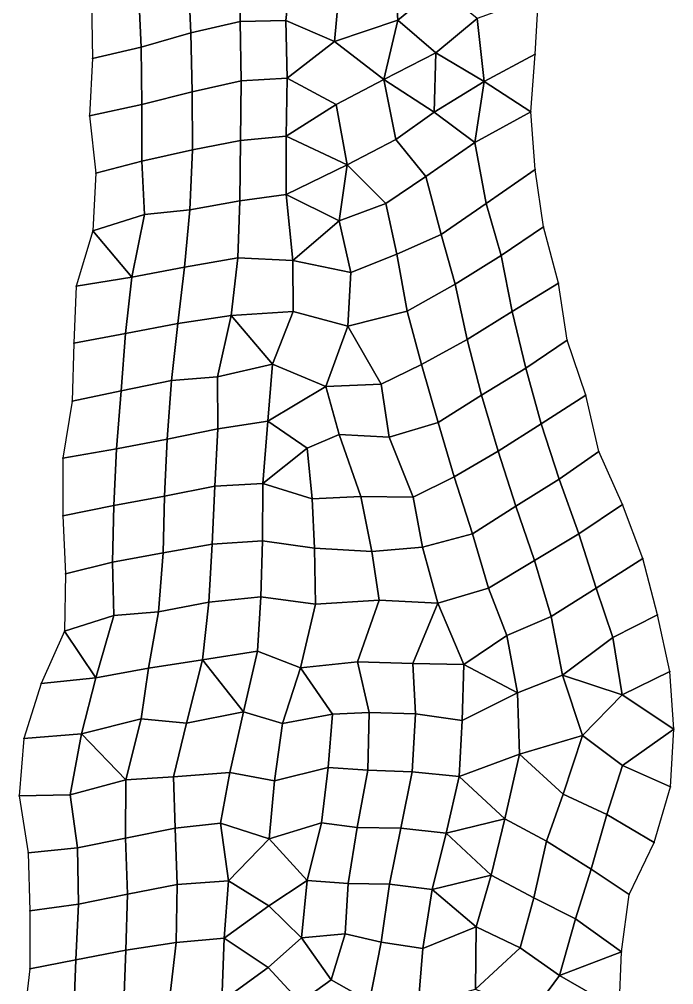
# Model space of a CAD drawing. Extents: x 727294 to 731543, y 8575035 to 8579824.
# Drawn here: x 731261.4 to 731487.4, y 8576063.1 to 8576396.3 of the extents above; entities that cross this region are included whole.
import ezdxf

# ---------------------------------------------------------------- set-up
doc = ezdxf.new("R2010")
doc.units = 0
for name, color, linetype in [('MESH_BOUND', 25, 'CONTINUOUS'), ('MESH_ELEMS', 250, 'CONTINUOUS'), ('MESH_NODES', 18, 'CONTINUOUS')]:
    doc.layers.add(name, color=color, linetype=linetype)

msp = doc.modelspace()

# ---------------------------------------------------------------- linework, layer by layer
at = {"layer": 'MESH_BOUND', "color": 25}
for points in [[(731286.28, 8576402.68, 38.17), (731286.7, 8576382.7, 38.17)], [(731439.54, 8576384.26, 38.17), (731440.65, 8576404.23, 38.17)], [(731286.7, 8576382.7, 38.17), (731285.64, 8576362.96, 38.17)], [(731438.06, 8576364.32, 38.17), (731439.54, 8576384.26, 38.17)], [(731285.64, 8576362.96, 38.17), (731287.8, 8576343.15, 38.17)], [(731439.52, 8576344.37, 38.17), (731438.06, 8576364.32, 38.17)], [(731287.8, 8576343.15, 38.17), (731286.83, 8576323.23, 38.17)], [(731442.46, 8576324.59, 38.17), (731439.52, 8576344.37, 38.17)], [(731286.83, 8576323.23, 38.17), (731281.09, 8576304.16, 38.17)], [(731447.57, 8576305.25, 38.17), (731442.46, 8576324.59, 38.17)], [(731281.09, 8576304.16, 38.17), (731280.21, 8576284.46, 38.17)], [(731450.54, 8576285.48, 38.17), (731447.57, 8576305.25, 38.17)], [(731280.21, 8576284.46, 38.17), (731279.62, 8576264.49, 38.17)], [(731457.06, 8576266.58, 38.17), (731450.54, 8576285.48, 38.17)], [(731461.54, 8576247.1, 38.17), (731457.06, 8576266.58, 38.17)], [(731279.62, 8576264.49, 38.17), (731276.4, 8576244.85, 38.17)], [(731469.64, 8576228.81, 38.17), (731461.54, 8576247.1, 38.17)], [(731276.4, 8576244.85, 38.17), (731276.4, 8576224.85, 38.17)], [(731476.77, 8576210.13, 38.17), (731469.64, 8576228.81, 38.17)], [(731276.4, 8576224.85, 38.17), (731277.31, 8576204.92, 38.17)], [(731481.73, 8576190.75, 38.17), (731476.77, 8576210.13, 38.17)], [(731277.31, 8576204.92, 38.17), (731276.95, 8576185.11, 38.17)], [(731486, 8576171.22, 38.17), (731481.73, 8576190.75, 38.17)], [(731276.95, 8576185.11, 38.17), (731269, 8576167.06, 38.17)], [(731487.37, 8576151.28, 38.17), (731486, 8576171.22, 38.17)], [(731269, 8576167.06, 38.17), (731262.95, 8576148.04, 38.17)], [(731486.26, 8576131.34, 38.17), (731487.37, 8576151.28, 38.17)], [(731262.95, 8576148.04, 38.17), (731261.4, 8576128.27, 38.17)], [(731480.64, 8576112.17, 38.17), (731486.26, 8576131.34, 38.17)], [(731261.4, 8576128.27, 38.17), (731264.5, 8576108.56, 38.17)], [(731472.05, 8576094.2, 38.17), (731480.64, 8576112.17, 38.17)], [(731264.5, 8576108.56, 38.17), (731265, 8576088.61, 38.17)], [(731469.3, 8576074.39, 38.17), (731472.05, 8576094.2, 38.17)], [(731265, 8576088.61, 38.17), (731265, 8576068.61, 38.17)], [(731468.5, 8576054.44, 38.17), (731469.3, 8576074.39, 38.17)], [(731265, 8576068.61, 38.17), (731262.73, 8576048.83, 38.17)]]:
    msp.add_polyline3d(points, dxfattribs=at)
at = {"layer": 'MESH_ELEMS', "color": 179}
for points in [[(731337.62, 8576395.46, 35.46), (731337.42, 8576415.9, 35.36), (731319.68, 8576411.64, 35.71), (731320.64, 8576391.63, 35.87)], [(731337.62, 8576395.46, 35.46), (731353.43, 8576395.84, 35.44), (731355.35, 8576414, 35.26), (731337.42, 8576415.9, 35.36)], [(731392.13, 8576395.97, 38.17), (731390.62, 8576417.76, 38.17), (731372.04, 8576408.65, 35.28), (731370.27, 8576388.63, 35.41)], [(731406.2, 8576407.5, 38.17), (731390.62, 8576417.76, 38.17), (731392.13, 8576395.97, 38.17), (731406.2, 8576407.5, 38.17)], [(731353.43, 8576395.84, 35.44), (731370.27, 8576388.63, 35.41), (731372.04, 8576408.65, 35.28), (731355.35, 8576414, 35.26)], [(731320.64, 8576391.63, 35.87), (731319.68, 8576411.64, 35.71), (731302.57, 8576406.7, 38.14), (731303.5, 8576386.64, 38.13)], [(731303.5, 8576386.64, 38.13), (731302.57, 8576406.7, 38.14), (731286.28, 8576402.68, 38.17), (731286.7, 8576382.7, 38.17)], [(731406.2, 8576407.5, 38.17), (731392.13, 8576395.97, 38.17), (731405.19, 8576384.69, 38.17), (731419.56, 8576396.53, 38.17)], [(731439.54, 8576384.26, 38.17), (731440.65, 8576404.23, 38.17), (731419.56, 8576396.53, 38.17), (731421.96, 8576374.8, 38.17)], [(731392.13, 8576395.97, 38.17), (731370.27, 8576388.63, 35.41), (731387.33, 8576375.51, 38.17), (731392.13, 8576395.97, 38.17)], [(731387.33, 8576375.51, 38.17), (731405.19, 8576384.69, 38.17), (731392.13, 8576395.97, 38.17), (731387.33, 8576375.51, 38.17)], [(731419.56, 8576396.53, 38.17), (731405.19, 8576384.69, 38.17), (731421.96, 8576374.8, 38.17), (731419.56, 8576396.53, 38.17)], [(731338.05, 8576375.01, 35.55), (731337.62, 8576395.46, 35.46), (731320.64, 8576391.63, 35.87), (731321.09, 8576371.28, 35.68)], [(731353.43, 8576395.84, 35.44), (731337.62, 8576395.46, 35.46), (731338.05, 8576375.01, 35.55), (731353.86, 8576375.9, 35.49)], [(731353.86, 8576375.9, 35.49), (731370.27, 8576388.63, 35.41), (731353.43, 8576395.84, 35.44), (731353.86, 8576375.9, 35.49)], [(731321.09, 8576371.28, 35.68), (731320.64, 8576391.63, 35.87), (731303.5, 8576386.64, 38.13), (731303.72, 8576366.86, 38.17)], [(731303.72, 8576366.86, 38.17), (731303.5, 8576386.64, 38.13), (731286.7, 8576382.7, 38.17), (731285.64, 8576362.96, 38.17)], [(731370.27, 8576388.63, 35.41), (731353.86, 8576375.9, 35.49), (731370.77, 8576366.83, 35.44), (731387.33, 8576375.51, 38.17)], [(731387.33, 8576375.51, 38.17), (731404.67, 8576364.18, 38.17), (731405.19, 8576384.69, 38.17), (731387.33, 8576375.51, 38.17)], [(731405.19, 8576384.69, 38.17), (731404.67, 8576364.18, 38.17), (731421.96, 8576374.8, 38.17), (731405.19, 8576384.69, 38.17)], [(731421.96, 8576374.8, 38.17), (731438.06, 8576364.32, 38.17), (731439.54, 8576384.26, 38.17), (731421.96, 8576374.8, 38.17)], [(731353.54, 8576355.94, 35.54), (731353.86, 8576375.9, 35.49), (731338.05, 8576375.01, 35.55), (731337.73, 8576354.38, 35.57)], [(731353.54, 8576355.94, 35.54), (731370.77, 8576366.83, 35.44), (731353.86, 8576375.9, 35.49), (731353.54, 8576355.94, 35.54)], [(731337.73, 8576354.38, 35.57), (731338.05, 8576375.01, 35.55), (731321.09, 8576371.28, 35.68), (731321.18, 8576351.19, 38.17)], [(731391.39, 8576354.77, 38.17), (731387.33, 8576375.51, 38.17), (731370.77, 8576366.83, 35.44), (731374.57, 8576346.03, 38.17)], [(731391.39, 8576354.77, 38.17), (731404.67, 8576364.18, 38.17), (731387.33, 8576375.51, 38.17), (731391.39, 8576354.77, 38.17)], [(731421.96, 8576374.8, 38.17), (731404.67, 8576364.18, 38.17), (731418.65, 8576353.79, 38.17), (731421.96, 8576374.8, 38.17)], [(731418.65, 8576353.79, 38.17), (731438.06, 8576364.32, 38.17), (731421.96, 8576374.8, 38.17), (731418.65, 8576353.79, 38.17)], [(731321.18, 8576351.19, 38.17), (731321.09, 8576371.28, 35.68), (731303.72, 8576366.86, 38.17), (731303.75, 8576347.35, 38.17)], [(731303.75, 8576347.35, 38.17), (731303.72, 8576366.86, 38.17), (731285.64, 8576362.96, 38.17), (731287.8, 8576343.15, 38.17)], [(731353.54, 8576355.94, 35.54), (731374.57, 8576346.03, 38.17), (731370.77, 8576366.83, 35.44), (731353.54, 8576355.94, 35.54)], [(731401.74, 8576341.96, 38.17), (731418.65, 8576353.79, 38.17), (731404.67, 8576364.18, 38.17), (731391.39, 8576354.77, 38.17)], [(731439.52, 8576344.37, 38.17), (731438.06, 8576364.32, 38.17), (731418.65, 8576353.79, 38.17), (731422.64, 8576332.7, 38.17)], [(731337.73, 8576354.38, 35.57), (731337.52, 8576333.62, 38.16), (731353.55, 8576335.85, 35.51), (731353.54, 8576355.94, 35.54)], [(731353.54, 8576355.94, 35.54), (731353.55, 8576335.85, 35.51), (731374.57, 8576346.03, 38.17), (731353.54, 8576355.94, 35.54)], [(731337.52, 8576333.62, 38.16), (731337.73, 8576354.38, 35.57), (731321.18, 8576351.19, 38.17), (731320.33, 8576330.5, 38.17)], [(731391.39, 8576354.77, 38.17), (731374.57, 8576346.03, 38.17), (731387.98, 8576332.63, 38.17), (731401.74, 8576341.96, 38.17)], [(731422.64, 8576332.7, 38.17), (731418.65, 8576353.79, 38.17), (731401.74, 8576341.96, 38.17), (731407.07, 8576322, 38.17)], [(731320.33, 8576330.5, 38.17), (731321.18, 8576351.19, 38.17), (731303.75, 8576347.35, 38.17), (731304.65, 8576328.91, 38.17)], [(731304.65, 8576328.91, 38.17), (731303.75, 8576347.35, 38.17), (731287.8, 8576343.15, 38.17), (731286.83, 8576323.23, 38.17)], [(731371.88, 8576326.73, 38.17), (731374.57, 8576346.03, 38.17), (731353.55, 8576335.85, 35.51), (731371.88, 8576326.73, 38.17)], [(731371.88, 8576326.73, 38.17), (731387.98, 8576332.63, 38.17), (731374.57, 8576346.03, 38.17), (731371.88, 8576326.73, 38.17)], [(731442.46, 8576324.59, 38.17), (731439.52, 8576344.37, 38.17), (731422.64, 8576332.7, 38.17), (731427.76, 8576314.72, 38.17)], [(731407.07, 8576322, 38.17), (731401.74, 8576341.96, 38.17), (731387.98, 8576332.63, 38.17), (731391.82, 8576315.23, 38.17)], [(731336.87, 8576313.94, 38.17), (731337.52, 8576333.62, 38.16), (731320.33, 8576330.5, 38.17), (731318.39, 8576310.73, 38.17)], [(731355.82, 8576313.01, 38.17), (731353.55, 8576335.85, 35.51), (731337.52, 8576333.62, 38.16), (731336.87, 8576313.94, 38.17)], [(731353.55, 8576335.85, 35.51), (731355.82, 8576313.01, 38.17), (731371.88, 8576326.73, 38.17), (731353.55, 8576335.85, 35.51)], [(731391.82, 8576315.23, 38.17), (731387.98, 8576332.63, 38.17), (731371.88, 8576326.73, 38.17), (731375.91, 8576308.86, 38.17)], [(731427.76, 8576314.72, 38.17), (731422.64, 8576332.7, 38.17), (731407.07, 8576322, 38.17), (731411.87, 8576304.83, 38.17)], [(731318.39, 8576310.73, 38.17), (731320.33, 8576330.5, 38.17), (731304.65, 8576328.91, 38.17), (731300.27, 8576307.29, 38.17)], [(731286.83, 8576323.23, 38.17), (731300.27, 8576307.29, 38.17), (731304.65, 8576328.91, 38.17), (731286.83, 8576323.23, 38.17)], [(731371.88, 8576326.73, 38.17), (731355.82, 8576313.01, 38.17), (731375.91, 8576308.86, 38.17), (731371.88, 8576326.73, 38.17)], [(731281.09, 8576304.16, 38.17), (731300.27, 8576307.29, 38.17), (731286.83, 8576323.23, 38.17), (731281.09, 8576304.16, 38.17)], [(731447.57, 8576305.25, 38.17), (731442.46, 8576324.59, 38.17), (731427.76, 8576314.72, 38.17), (731431.62, 8576295.37, 38.17)], [(731411.87, 8576304.83, 38.17), (731407.07, 8576322, 38.17), (731391.82, 8576315.23, 38.17), (731395.33, 8576295.5, 38.17)], [(731334.59, 8576294.03, 38.17), (731336.87, 8576313.94, 38.17), (731318.39, 8576310.73, 38.17), (731316.13, 8576291.33, 38.17)], [(731336.87, 8576313.94, 38.17), (731334.59, 8576294.03, 38.17), (731355.94, 8576295.37, 38.17), (731355.82, 8576313.01, 38.17)], [(731355.94, 8576295.37, 38.17), (731374.89, 8576290.41, 38.17), (731375.91, 8576308.86, 38.17), (731355.82, 8576313.01, 38.17)], [(731375.91, 8576308.86, 38.17), (731374.89, 8576290.41, 38.17), (731395.33, 8576295.5, 38.17), (731391.82, 8576315.23, 38.17)], [(731411.87, 8576304.83, 38.17), (731416.09, 8576285.77, 38.17), (731431.62, 8576295.37, 38.17), (731427.76, 8576314.72, 38.17)], [(731300.27, 8576307.29, 38.17), (731298.07, 8576287.87, 38.17), (731316.13, 8576291.33, 38.17), (731318.39, 8576310.73, 38.17)], [(731298.07, 8576287.87, 38.17), (731300.27, 8576307.29, 38.17), (731281.09, 8576304.16, 38.17), (731280.21, 8576284.46, 38.17)], [(731395.33, 8576295.5, 38.17), (731400.28, 8576277.17, 38.17), (731416.09, 8576285.77, 38.17), (731411.87, 8576304.83, 38.17)], [(731450.54, 8576285.48, 38.17), (731447.57, 8576305.25, 38.17), (731431.62, 8576295.37, 38.17), (731436.27, 8576275.84, 38.17)], [(731329.85, 8576272.92, 38.17), (731334.59, 8576294.03, 38.17), (731316.13, 8576291.33, 38.17), (731313.92, 8576271.56, 38.17)], [(731329.85, 8576272.92, 38.17), (731348.87, 8576277.27, 38.17), (731334.59, 8576294.03, 38.17), (731329.85, 8576272.92, 38.17)], [(731355.94, 8576295.37, 38.17), (731334.59, 8576294.03, 38.17), (731348.87, 8576277.27, 38.17), (731355.94, 8576295.37, 38.17)], [(731367.27, 8576269.48, 38.17), (731374.89, 8576290.41, 38.17), (731355.94, 8576295.37, 38.17), (731348.87, 8576277.27, 38.17)], [(731374.89, 8576290.41, 38.17), (731386.32, 8576270.35, 38.17), (731400.28, 8576277.17, 38.17), (731395.33, 8576295.5, 38.17)], [(731416.09, 8576285.77, 38.17), (731421.05, 8576266.54, 38.17), (731436.27, 8576275.84, 38.17), (731431.62, 8576295.37, 38.17)], [(731313.92, 8576271.56, 38.17), (731316.13, 8576291.33, 38.17), (731298.07, 8576287.87, 38.17), (731296.54, 8576268.02, 38.17)], [(731374.89, 8576290.41, 38.17), (731367.27, 8576269.48, 38.17), (731386.32, 8576270.35, 38.17), (731374.89, 8576290.41, 38.17)], [(731296.54, 8576268.02, 38.17), (731298.07, 8576287.87, 38.17), (731280.21, 8576284.46, 38.17), (731279.62, 8576264.49, 38.17)], [(731421.05, 8576266.54, 38.17), (731416.09, 8576285.77, 38.17), (731400.28, 8576277.17, 38.17), (731405.99, 8576257.12, 38.17)], [(731457.06, 8576266.58, 38.17), (731450.54, 8576285.48, 38.17), (731436.27, 8576275.84, 38.17), (731441.62, 8576256.7, 38.17)], [(731347.25, 8576257.62, 38.17), (731348.87, 8576277.27, 38.17), (731329.85, 8576272.92, 38.17), (731329.99, 8576254.87, 38.17)], [(731347.25, 8576257.62, 38.17), (731367.27, 8576269.48, 38.17), (731348.87, 8576277.27, 38.17), (731347.25, 8576257.62, 38.17)], [(731405.99, 8576257.12, 38.17), (731400.28, 8576277.17, 38.17), (731386.32, 8576270.35, 38.17), (731389.07, 8576252.02, 38.17)], [(731329.99, 8576254.87, 38.17), (731329.85, 8576272.92, 38.17), (731313.92, 8576271.56, 38.17), (731312.43, 8576251.36, 38.17)], [(731441.62, 8576256.7, 38.17), (731436.27, 8576275.84, 38.17), (731421.05, 8576266.54, 38.17), (731426.72, 8576247.17, 38.17)], [(731312.43, 8576251.36, 38.17), (731313.92, 8576271.56, 38.17), (731296.54, 8576268.02, 38.17), (731294.91, 8576248.05, 38.17)], [(731367.27, 8576269.48, 38.17), (731347.25, 8576257.62, 38.17), (731360.82, 8576248.21, 38.17), (731371.8, 8576253, 38.17)], [(731371.8, 8576253, 38.17), (731389.07, 8576252.02, 38.17), (731386.32, 8576270.35, 38.17), (731367.27, 8576269.48, 38.17)], [(731294.91, 8576248.05, 38.17), (731296.54, 8576268.02, 38.17), (731279.62, 8576264.49, 38.17), (731276.4, 8576244.85, 38.17)], [(731426.72, 8576247.17, 38.17), (731421.05, 8576266.54, 38.17), (731405.99, 8576257.12, 38.17), (731411.6, 8576238.32, 38.17)], [(731461.54, 8576247.1, 38.17), (731457.06, 8576266.58, 38.17), (731441.62, 8576256.7, 38.17), (731447.78, 8576237.52, 38.17)], [(731345.54, 8576236.02, 38.17), (731347.25, 8576257.62, 38.17), (731329.99, 8576254.87, 38.17), (731328.91, 8576235.17, 38.17)], [(731360.82, 8576248.21, 38.17), (731347.25, 8576257.62, 38.17), (731345.54, 8576236.02, 38.17), (731360.82, 8576248.21, 38.17)], [(731411.6, 8576238.32, 38.17), (731405.99, 8576257.12, 38.17), (731389.07, 8576252.02, 38.17), (731397.36, 8576231.31, 38.17)], [(731447.78, 8576237.52, 38.17), (731441.62, 8576256.7, 38.17), (731426.72, 8576247.17, 38.17), (731432.88, 8576228.18, 38.17)], [(731328.91, 8576235.17, 38.17), (731329.99, 8576254.87, 38.17), (731312.43, 8576251.36, 38.17), (731311.59, 8576231.69, 38.17)], [(731362.57, 8576230.79, 38.17), (731379.29, 8576231.55, 38.17), (731371.8, 8576253, 38.17), (731360.82, 8576248.21, 38.17)], [(731379.29, 8576231.55, 38.17), (731397.36, 8576231.31, 38.17), (731389.07, 8576252.02, 38.17), (731371.8, 8576253, 38.17)], [(731311.59, 8576231.69, 38.17), (731312.43, 8576251.36, 38.17), (731294.91, 8576248.05, 38.17), (731294.02, 8576228.45, 38.17)], [(731294.02, 8576228.45, 38.17), (731294.91, 8576248.05, 38.17), (731276.4, 8576244.85, 38.17), (731276.4, 8576224.85, 38.17)], [(731360.82, 8576248.21, 38.17), (731345.54, 8576236.02, 38.17), (731362.57, 8576230.79, 38.17), (731360.82, 8576248.21, 38.17)], [(731432.88, 8576228.18, 38.17), (731426.72, 8576247.17, 38.17), (731411.6, 8576238.32, 38.17), (731417.88, 8576218.7, 38.17)], [(731447.78, 8576237.52, 38.17), (731454.56, 8576218.67, 38.17), (731469.64, 8576228.81, 38.17), (731461.54, 8576247.1, 38.17)], [(731345.43, 8576216.24, 38.17), (731345.54, 8576236.02, 38.17), (731328.91, 8576235.17, 38.17), (731328.02, 8576215.13, 38.17)], [(731345.43, 8576216.24, 38.17), (731363.35, 8576213.72, 38.17), (731362.57, 8576230.79, 38.17), (731345.54, 8576236.02, 38.17)], [(731417.88, 8576218.7, 38.17), (731411.6, 8576238.32, 38.17), (731397.36, 8576231.31, 38.17), (731400.58, 8576214.08, 38.17)], [(731432.88, 8576228.18, 38.17), (731439.31, 8576209.43, 38.17), (731454.56, 8576218.67, 38.17), (731447.78, 8576237.52, 38.17)], [(731328.02, 8576215.13, 38.17), (731328.91, 8576235.17, 38.17), (731311.59, 8576231.69, 38.17), (731311.04, 8576212.13, 38.17)], [(731311.04, 8576212.13, 38.17), (731311.59, 8576231.69, 38.17), (731294.02, 8576228.45, 38.17), (731293.63, 8576208.88, 38.17)], [(731363.35, 8576213.72, 38.17), (731383.19, 8576212.63, 38.17), (731379.29, 8576231.55, 38.17), (731362.57, 8576230.79, 38.17)], [(731397.36, 8576231.31, 38.17), (731379.29, 8576231.55, 38.17), (731383.19, 8576212.63, 38.17), (731400.58, 8576214.08, 38.17)], [(731293.63, 8576208.88, 38.17), (731294.02, 8576228.45, 38.17), (731276.4, 8576224.85, 38.17), (731277.31, 8576204.92, 38.17)], [(731417.88, 8576218.7, 38.17), (731423.42, 8576199.98, 38.17), (731439.31, 8576209.43, 38.17), (731432.88, 8576228.18, 38.17)], [(731476.77, 8576210.13, 38.17), (731469.64, 8576228.81, 38.17), (731454.56, 8576218.67, 38.17), (731460.55, 8576199.88, 38.17)], [(731344.75, 8576196.9, 38.17), (731345.43, 8576216.24, 38.17), (731328.02, 8576215.13, 38.17), (731326.81, 8576195.15, 38.17)], [(731344.75, 8576196.9, 38.17), (731363.7, 8576194.43, 38.17), (731363.35, 8576213.72, 38.17), (731345.43, 8576216.24, 38.17)], [(731423.42, 8576199.98, 38.17), (731417.88, 8576218.7, 38.17), (731400.58, 8576214.08, 38.17), (731405.96, 8576194.77, 38.17)], [(731439.31, 8576209.43, 38.17), (731445.07, 8576190.15, 38.17), (731460.55, 8576199.88, 38.17), (731454.56, 8576218.67, 38.17)], [(731326.81, 8576195.15, 38.17), (731328.02, 8576215.13, 38.17), (731311.04, 8576212.13, 38.17), (731309.46, 8576191.73, 38.17)], [(731363.7, 8576194.43, 38.17), (731385.69, 8576195.77, 38.17), (731383.19, 8576212.63, 38.17), (731363.35, 8576213.72, 38.17)], [(731385.69, 8576195.77, 38.17), (731405.96, 8576194.77, 38.17), (731400.58, 8576214.08, 38.17), (731383.19, 8576212.63, 38.17)], [(731309.46, 8576191.73, 38.17), (731311.04, 8576212.13, 38.17), (731293.63, 8576208.88, 38.17), (731293.99, 8576190.53, 38.17)], [(731445.07, 8576190.15, 38.17), (731439.31, 8576209.43, 38.17), (731423.42, 8576199.98, 38.17), (731429.71, 8576183.62, 38.17)], [(731481.73, 8576190.75, 38.17), (731476.77, 8576210.13, 38.17), (731460.55, 8576199.88, 38.17), (731466.35, 8576182.96, 38.17)], [(731293.99, 8576190.53, 38.17), (731293.63, 8576208.88, 38.17), (731277.31, 8576204.92, 38.17), (731276.95, 8576185.11, 38.17)], [(731429.71, 8576183.62, 38.17), (731423.42, 8576199.98, 38.17), (731405.96, 8576194.77, 38.17), (731414.92, 8576173.62, 38.17)], [(731466.35, 8576182.96, 38.17), (731460.55, 8576199.88, 38.17), (731445.07, 8576190.15, 38.17), (731449.02, 8576169.94, 38.17)], [(731343.69, 8576178.24, 38.17), (731344.75, 8576196.9, 38.17), (731326.81, 8576195.15, 38.17), (731324.63, 8576175.15, 38.17)], [(731343.69, 8576178.24, 38.17), (731358.45, 8576172.47, 38.17), (731363.7, 8576194.43, 38.17), (731344.75, 8576196.9, 38.17)], [(731324.63, 8576175.15, 38.17), (731326.81, 8576195.15, 38.17), (731309.46, 8576191.73, 38.17), (731305.96, 8576172.38, 38.17)], [(731378.19, 8576174.49, 38.17), (731385.69, 8576195.77, 38.17), (731363.7, 8576194.43, 38.17), (731358.45, 8576172.47, 38.17)], [(731397.33, 8576173.95, 38.17), (731405.96, 8576194.77, 38.17), (731385.69, 8576195.77, 38.17), (731378.19, 8576174.49, 38.17)], [(731397.33, 8576173.95, 38.17), (731414.92, 8576173.62, 38.17), (731405.96, 8576194.77, 38.17), (731397.33, 8576173.95, 38.17)], [(731287.78, 8576168.95, 38.17), (731293.99, 8576190.53, 38.17), (731276.95, 8576185.11, 38.17), (731287.78, 8576168.95, 38.17)], [(731305.96, 8576172.38, 38.17), (731309.46, 8576191.73, 38.17), (731293.99, 8576190.53, 38.17), (731287.78, 8576168.95, 38.17)], [(731429.71, 8576183.62, 38.17), (731433.46, 8576163.77, 38.17), (731449.02, 8576169.94, 38.17), (731445.07, 8576190.15, 38.17)], [(731486, 8576171.22, 38.17), (731481.73, 8576190.75, 38.17), (731466.35, 8576182.96, 38.17), (731469.63, 8576163.18, 38.17)], [(731276.95, 8576185.11, 38.17), (731269, 8576167.06, 38.17), (731287.78, 8576168.95, 38.17), (731276.95, 8576185.11, 38.17)], [(731429.71, 8576183.62, 38.17), (731414.92, 8576173.62, 38.17), (731433.46, 8576163.77, 38.17), (731429.71, 8576183.62, 38.17)], [(731466.35, 8576182.96, 38.17), (731449.02, 8576169.94, 38.17), (731469.63, 8576163.18, 38.17), (731466.35, 8576182.96, 38.17)], [(731324.63, 8576175.15, 38.17), (731338.86, 8576157.25, 38.17), (731343.69, 8576178.24, 38.17), (731324.63, 8576175.15, 38.17)], [(731358.45, 8576172.47, 38.17), (731343.69, 8576178.24, 38.17), (731338.86, 8576157.25, 38.17), (731352.26, 8576153.21, 38.17)], [(731319.09, 8576153.31, 38.17), (731324.63, 8576175.15, 38.17), (731305.96, 8576172.38, 38.17), (731303.48, 8576154.83, 38.17)], [(731324.63, 8576175.15, 38.17), (731319.09, 8576153.31, 38.17), (731338.86, 8576157.25, 38.17), (731324.63, 8576175.15, 38.17)], [(731369.56, 8576156.48, 38.17), (731382.19, 8576157.02, 38.17), (731378.19, 8576174.49, 38.17), (731358.45, 8576172.47, 38.17)], [(731382.19, 8576157.02, 38.17), (731398.24, 8576156.54, 38.17), (731397.33, 8576173.95, 38.17), (731378.19, 8576174.49, 38.17)], [(731414.92, 8576173.62, 38.17), (731397.33, 8576173.95, 38.17), (731398.24, 8576156.54, 38.17), (731414.38, 8576154.26, 38.17)], [(731433.46, 8576163.77, 38.17), (731414.92, 8576173.62, 38.17), (731414.38, 8576154.26, 38.17), (731433.46, 8576163.77, 38.17)], [(731303.48, 8576154.83, 38.17), (731305.96, 8576172.38, 38.17), (731287.78, 8576168.95, 38.17), (731282.84, 8576149.64, 38.17)], [(731358.45, 8576172.47, 38.17), (731352.26, 8576153.21, 38.17), (731369.56, 8576156.48, 38.17), (731358.45, 8576172.47, 38.17)], [(731455.88, 8576149.1, 38.17), (731449.02, 8576169.94, 38.17), (731433.46, 8576163.77, 38.17), (731434.12, 8576142.59, 38.17)], [(731449.02, 8576169.94, 38.17), (731455.88, 8576149.1, 38.17), (731469.63, 8576163.18, 38.17), (731449.02, 8576169.94, 38.17)], [(731469.63, 8576163.18, 38.17), (731487.37, 8576151.28, 38.17), (731486, 8576171.22, 38.17), (731469.63, 8576163.18, 38.17)], [(731282.84, 8576149.64, 38.17), (731287.78, 8576168.95, 38.17), (731269, 8576167.06, 38.17), (731262.95, 8576148.04, 38.17)], [(731434.12, 8576142.59, 38.17), (731433.46, 8576163.77, 38.17), (731414.38, 8576154.26, 38.17), (731413.27, 8576134.91, 38.17)], [(731469.63, 8576163.18, 38.17), (731455.88, 8576149.1, 38.17), (731469.71, 8576138.79, 38.17), (731487.37, 8576151.28, 38.17)], [(731334.05, 8576136.3, 38.17), (731338.86, 8576157.25, 38.17), (731319.09, 8576153.31, 38.17), (731314.7, 8576134.81, 38.17)], [(731334.05, 8576136.3, 38.17), (731349.54, 8576133.43, 38.17), (731352.26, 8576153.21, 38.17), (731338.86, 8576157.25, 38.17)], [(731368.03, 8576138.04, 38.17), (731369.56, 8576156.48, 38.17), (731352.26, 8576153.21, 38.17), (731349.54, 8576133.43, 38.17)], [(731381.77, 8576137.09, 38.17), (731382.19, 8576157.02, 38.17), (731369.56, 8576156.48, 38.17), (731368.03, 8576138.04, 38.17)], [(731397.11, 8576136.6, 38.17), (731398.24, 8576156.54, 38.17), (731382.19, 8576157.02, 38.17), (731381.77, 8576137.09, 38.17)], [(731414.38, 8576154.26, 38.17), (731398.24, 8576156.54, 38.17), (731397.11, 8576136.6, 38.17), (731413.27, 8576134.91, 38.17)], [(731303.48, 8576154.83, 38.17), (731282.84, 8576149.64, 38.17), (731298.13, 8576133.84, 38.17), (731303.48, 8576154.83, 38.17)], [(731314.7, 8576134.81, 38.17), (731319.09, 8576153.31, 38.17), (731303.48, 8576154.83, 38.17), (731298.13, 8576133.84, 38.17)], [(731278.98, 8576128.66, 38.17), (731282.84, 8576149.64, 38.17), (731262.95, 8576148.04, 38.17), (731261.4, 8576128.27, 38.17)], [(731282.84, 8576149.64, 38.17), (731278.98, 8576128.66, 38.17), (731298.13, 8576133.84, 38.17), (731282.84, 8576149.64, 38.17)], [(731469.71, 8576138.79, 38.17), (731486.26, 8576131.34, 38.17), (731487.37, 8576151.28, 38.17), (731469.71, 8576138.79, 38.17)], [(731455.88, 8576149.1, 38.17), (731434.12, 8576142.59, 38.17), (731449.2, 8576128.85, 38.17), (731455.88, 8576149.1, 38.17)], [(731449.2, 8576128.85, 38.17), (731464.24, 8576121.79, 38.17), (731469.71, 8576138.79, 38.17), (731455.88, 8576149.1, 38.17)], [(731434.12, 8576142.59, 38.17), (731413.27, 8576134.91, 38.17), (731429.09, 8576120.35, 38.17), (731434.12, 8576142.59, 38.17)], [(731429.09, 8576120.35, 38.17), (731443.47, 8576112.67, 38.17), (731449.2, 8576128.85, 38.17), (731434.12, 8576142.59, 38.17)], [(731330.89, 8576118.82, 38.17), (731334.05, 8576136.3, 38.17), (731314.7, 8576134.81, 38.17), (731315.22, 8576117.07, 38.17)], [(731330.89, 8576118.82, 38.17), (731347.65, 8576113.43, 38.17), (731349.54, 8576133.43, 38.17), (731334.05, 8576136.3, 38.17)], [(731349.54, 8576133.43, 38.17), (731347.65, 8576113.43, 38.17), (731365.75, 8576118.94, 38.17), (731368.03, 8576138.04, 38.17)], [(731378.06, 8576117.38, 38.17), (731381.77, 8576137.09, 38.17), (731368.03, 8576138.04, 38.17), (731365.75, 8576118.94, 38.17)], [(731381.77, 8576137.09, 38.17), (731378.06, 8576117.38, 38.17), (731393.11, 8576117.09, 38.17), (731397.11, 8576136.6, 38.17)], [(731408.82, 8576115.39, 38.17), (731413.27, 8576134.91, 38.17), (731397.11, 8576136.6, 38.17), (731393.11, 8576117.09, 38.17)], [(731464.24, 8576121.79, 38.17), (731480.64, 8576112.17, 38.17), (731486.26, 8576131.34, 38.17), (731469.71, 8576138.79, 38.17)], [(731298.06, 8576113.66, 38.17), (731298.13, 8576133.84, 38.17), (731278.98, 8576128.66, 38.17), (731281.55, 8576110.28, 38.17)], [(731298.13, 8576133.84, 38.17), (731298.06, 8576113.66, 38.17), (731315.22, 8576117.07, 38.17), (731314.7, 8576134.81, 38.17)], [(731413.27, 8576134.91, 38.17), (731408.82, 8576115.39, 38.17), (731429.09, 8576120.35, 38.17), (731413.27, 8576134.91, 38.17)], [(731278.98, 8576128.66, 38.17), (731261.4, 8576128.27, 38.17), (731264.5, 8576108.56, 38.17), (731281.55, 8576110.28, 38.17)], [(731464.24, 8576121.79, 38.17), (731449.2, 8576128.85, 38.17), (731443.47, 8576112.67, 38.17), (731458.86, 8576102.94, 38.17)], [(731424.38, 8576100.89, 38.17), (731429.09, 8576120.35, 38.17), (731408.82, 8576115.39, 38.17), (731424.38, 8576100.89, 38.17)], [(731443.47, 8576112.67, 38.17), (731429.09, 8576120.35, 38.17), (731424.38, 8576100.89, 38.17), (731439.04, 8576093.04, 38.17)], [(731480.64, 8576112.17, 38.17), (731464.24, 8576121.79, 38.17), (731458.86, 8576102.94, 38.17), (731472.05, 8576094.2, 38.17)], [(731315.87, 8576097.67, 38.17), (731315.22, 8576117.07, 38.17), (731298.06, 8576113.66, 38.17), (731298.79, 8576094.35, 38.17)], [(731330.89, 8576118.82, 38.17), (731315.22, 8576117.07, 38.17), (731315.87, 8576097.67, 38.17), (731333.64, 8576098.94, 38.17)], [(731333.64, 8576098.94, 38.17), (731347.65, 8576113.43, 38.17), (731330.89, 8576118.82, 38.17), (731333.64, 8576098.94, 38.17)], [(731360.8, 8576099.1, 38.17), (731365.75, 8576118.94, 38.17), (731347.65, 8576113.43, 38.17), (731360.8, 8576099.1, 38.17)], [(731374.93, 8576098.03, 38.17), (731378.06, 8576117.38, 38.17), (731365.75, 8576118.94, 38.17), (731360.8, 8576099.1, 38.17)], [(731389.22, 8576097.81, 38.17), (731393.11, 8576117.09, 38.17), (731378.06, 8576117.38, 38.17), (731374.93, 8576098.03, 38.17)], [(731403.99, 8576095.96, 38.17), (731408.82, 8576115.39, 38.17), (731393.11, 8576117.09, 38.17), (731389.22, 8576097.81, 38.17)], [(731298.79, 8576094.35, 38.17), (731298.06, 8576113.66, 38.17), (731281.55, 8576110.28, 38.17), (731281.79, 8576090.93, 38.17)], [(731347.6, 8576090.25, 38.17), (731360.8, 8576099.1, 38.17), (731347.65, 8576113.43, 38.17), (731333.64, 8576098.94, 38.17)], [(731408.82, 8576115.39, 38.17), (731403.99, 8576095.96, 38.17), (731424.38, 8576100.89, 38.17), (731408.82, 8576115.39, 38.17)], [(731264.5, 8576108.56, 38.17), (731265, 8576088.61, 38.17), (731281.79, 8576090.93, 38.17), (731281.55, 8576110.28, 38.17)], [(731439.04, 8576093.04, 38.17), (731453.41, 8576085.77, 38.17), (731458.86, 8576102.94, 38.17), (731443.47, 8576112.67, 38.17)], [(731453.41, 8576085.77, 38.17), (731469.3, 8576074.39, 38.17), (731472.05, 8576094.2, 38.17), (731458.86, 8576102.94, 38.17)], [(731403.99, 8576095.96, 38.17), (731419.14, 8576083.07, 38.17), (731424.38, 8576100.89, 38.17), (731403.99, 8576095.96, 38.17)], [(731419.14, 8576083.07, 38.17), (731434.34, 8576075.83, 38.17), (731439.04, 8576093.04, 38.17), (731424.38, 8576100.89, 38.17)], [(731315.53, 8576077.66, 38.17), (731315.87, 8576097.67, 38.17), (731298.79, 8576094.35, 38.17), (731298.15, 8576074.98, 38.17)], [(731332.11, 8576079.14, 38.17), (731333.64, 8576098.94, 38.17), (731315.87, 8576097.67, 38.17), (731315.53, 8576077.66, 38.17)], [(731347.6, 8576090.25, 38.17), (731333.64, 8576098.94, 38.17), (731332.11, 8576079.14, 38.17), (731347.6, 8576090.25, 38.17)], [(731360.8, 8576099.1, 38.17), (731347.6, 8576090.25, 38.17), (731358.82, 8576079.28, 38.17), (731360.8, 8576099.1, 38.17)], [(731374.93, 8576098.03, 38.17), (731360.8, 8576099.1, 38.17), (731358.82, 8576079.28, 38.17), (731373.92, 8576080.67, 38.17)], [(731386.39, 8576077.81, 38.17), (731389.22, 8576097.81, 38.17), (731374.93, 8576098.03, 38.17), (731373.92, 8576080.67, 38.17)], [(731400.7, 8576075.62, 38.17), (731403.99, 8576095.96, 38.17), (731389.22, 8576097.81, 38.17), (731386.39, 8576077.81, 38.17)], [(731281.79, 8576090.93, 38.17), (731280.9, 8576071.7, 38.17), (731298.15, 8576074.98, 38.17), (731298.79, 8576094.35, 38.17)], [(731403.99, 8576095.96, 38.17), (731400.7, 8576075.62, 38.17), (731419.14, 8576083.07, 38.17), (731403.99, 8576095.96, 38.17)], [(731434.34, 8576075.83, 38.17), (731447.93, 8576066.24, 38.17), (731453.41, 8576085.77, 38.17), (731439.04, 8576093.04, 38.17)], [(731280.9, 8576071.7, 38.17), (731281.79, 8576090.93, 38.17), (731265, 8576088.61, 38.17), (731265, 8576068.61, 38.17)], [(731347.6, 8576090.25, 38.17), (731332.11, 8576079.14, 38.17), (731347.34, 8576069.03, 38.17), (731358.82, 8576079.28, 38.17)], [(731400.7, 8576075.62, 38.17), (731399.11, 8576055.9, 38.17), (731418.94, 8576061.59, 38.17), (731419.14, 8576083.07, 38.17)], [(731434.34, 8576075.83, 38.17), (731419.14, 8576083.07, 38.17), (731418.94, 8576061.59, 38.17), (731434.34, 8576075.83, 38.17)], [(731469.3, 8576074.39, 38.17), (731453.41, 8576085.77, 38.17), (731447.93, 8576066.24, 38.17), (731469.3, 8576074.39, 38.17)], [(731369.06, 8576064.82, 38.17), (731373.92, 8576080.67, 38.17), (731358.82, 8576079.28, 38.17), (731369.06, 8576064.82, 38.17)], [(731382.32, 8576057.32, 38.17), (731386.39, 8576077.81, 38.17), (731373.92, 8576080.67, 38.17), (731369.06, 8576064.82, 38.17)], [(731313.25, 8576057.88, 38.17), (731315.53, 8576077.66, 38.17), (731298.15, 8576074.98, 38.17), (731297.52, 8576056.74, 38.17)], [(731331.29, 8576057.38, 38.17), (731332.11, 8576079.14, 38.17), (731315.53, 8576077.66, 38.17), (731313.25, 8576057.88, 38.17)], [(731332.11, 8576079.14, 38.17), (731331.29, 8576057.38, 38.17), (731347.34, 8576069.03, 38.17), (731332.11, 8576079.14, 38.17)], [(731358.82, 8576079.28, 38.17), (731347.34, 8576069.03, 38.17), (731358.41, 8576057.06, 38.17), (731369.06, 8576064.82, 38.17)], [(731382.32, 8576057.32, 38.17), (731399.11, 8576055.9, 38.17), (731400.7, 8576075.62, 38.17), (731386.39, 8576077.81, 38.17)], [(731297.52, 8576056.74, 38.17), (731298.15, 8576074.98, 38.17), (731280.9, 8576071.7, 38.17), (731280.26, 8576053.55, 38.17)], [(731434.34, 8576075.83, 38.17), (731418.94, 8576061.59, 38.17), (731438.49, 8576053.51, 38.17), (731447.93, 8576066.24, 38.17)], [(731469.3, 8576074.39, 38.17), (731447.93, 8576066.24, 38.17), (731468.5, 8576054.44, 38.17), (731469.3, 8576074.39, 38.17)], [(731280.26, 8576053.55, 38.17), (731280.9, 8576071.7, 38.17), (731265, 8576068.61, 38.17), (731262.73, 8576048.83, 38.17)], [(731346.04, 8576049.24, 38.17), (731358.41, 8576057.06, 38.17), (731347.34, 8576069.03, 38.17), (731331.29, 8576057.38, 38.17)], [(731448.1, 8576043.58, 38.17), (731468.5, 8576054.44, 38.17), (731447.93, 8576066.24, 38.17), (731438.49, 8576053.51, 38.17)], [(731370.08, 8576042.15, 38.17), (731382.32, 8576057.32, 38.17), (731369.06, 8576064.82, 38.17), (731358.41, 8576057.06, 38.17)]]:
    msp.add_3dface(points, dxfattribs=at)
at = {"layer": 'MESH_NODES', "color": 18}
for p in [(731392.13, 8576395.97, 38.17), (731337.62, 8576395.46, 35.46), (731353.43, 8576395.84, 35.44), (731320.64, 8576391.63, 35.87), (731303.5, 8576386.64, 38.13), (731370.27, 8576388.63, 35.41), (731286.7, 8576382.7, 38.17), (731405.19, 8576384.69, 38.17), (731439.54, 8576384.26, 38.17), (731353.86, 8576375.9, 35.49), (731338.05, 8576375.01, 35.55), (731387.33, 8576375.51, 38.17), (731421.96, 8576374.8, 38.17), (731321.09, 8576371.28, 35.68), (731303.72, 8576366.86, 38.17), (731370.77, 8576366.83, 35.44), (731285.64, 8576362.96, 38.17), (731404.67, 8576364.18, 38.17), (731438.06, 8576364.32, 38.17), (731353.54, 8576355.94, 35.54), (731337.73, 8576354.38, 35.57), (731391.39, 8576354.77, 38.17), (731418.65, 8576353.79, 38.17), (731321.18, 8576351.19, 38.17), (731303.75, 8576347.35, 38.17), (731374.57, 8576346.03, 38.17), (731287.8, 8576343.15, 38.17), (731439.52, 8576344.37, 38.17), (731401.74, 8576341.96, 38.17), (731337.52, 8576333.62, 38.16), (731353.55, 8576335.85, 35.51), (731387.98, 8576332.63, 38.17), (731422.64, 8576332.7, 38.17), (731320.33, 8576330.5, 38.17), (731304.65, 8576328.91, 38.17), (731371.88, 8576326.73, 38.17), (731286.83, 8576323.23, 38.17), (731442.46, 8576324.59, 38.17), (731407.07, 8576322, 38.17), (731336.87, 8576313.94, 38.17), (731355.82, 8576313.01, 38.17), (731391.82, 8576315.23, 38.17), (731427.76, 8576314.72, 38.17), (731318.39, 8576310.73, 38.17), (731300.27, 8576307.29, 38.17), (731375.91, 8576308.86, 38.17), (731281.09, 8576304.16, 38.17), (731411.87, 8576304.83, 38.17), (731447.57, 8576305.25, 38.17), (731334.59, 8576294.03, 38.17), (731355.94, 8576295.37, 38.17), (731395.33, 8576295.5, 38.17), (731431.62, 8576295.37, 38.17), (731316.13, 8576291.33, 38.17), (731374.89, 8576290.41, 38.17), (731298.07, 8576287.87, 38.17), (731280.21, 8576284.46, 38.17), (731416.09, 8576285.77, 38.17), (731450.54, 8576285.48, 38.17), (731348.87, 8576277.27, 38.17), (731400.28, 8576277.17, 38.17), (731329.85, 8576272.92, 38.17), (731436.27, 8576275.84, 38.17), (731313.92, 8576271.56, 38.17), (731367.27, 8576269.48, 38.17), (731386.32, 8576270.35, 38.17), (731296.54, 8576268.02, 38.17), (731421.05, 8576266.54, 38.17), (731457.06, 8576266.58, 38.17), (731279.62, 8576264.49, 38.17), (731347.25, 8576257.62, 38.17), (731405.99, 8576257.12, 38.17), (731441.62, 8576256.7, 38.17), (731329.99, 8576254.87, 38.17), (731371.8, 8576253, 38.17), (731312.43, 8576251.36, 38.17), (731389.07, 8576252.02, 38.17), (731294.91, 8576248.05, 38.17), (731360.82, 8576248.21, 38.17), (731426.72, 8576247.17, 38.17), (731461.54, 8576247.1, 38.17), (731276.4, 8576244.85, 38.17), (731345.54, 8576236.02, 38.17), (731411.6, 8576238.32, 38.17), (731447.78, 8576237.52, 38.17), (731328.91, 8576235.17, 38.17), (731311.59, 8576231.69, 38.17), (731362.57, 8576230.79, 38.17), (731379.29, 8576231.55, 38.17), (731397.36, 8576231.31, 38.17), (731294.02, 8576228.45, 38.17), (731432.88, 8576228.18, 38.17), (731469.64, 8576228.81, 38.17), (731276.4, 8576224.85, 38.17), (731345.43, 8576216.24, 38.17), (731417.88, 8576218.7, 38.17), (731454.56, 8576218.67, 38.17), (731328.02, 8576215.13, 38.17), (731363.35, 8576213.72, 38.17), (731400.58, 8576214.08, 38.17), (731311.04, 8576212.13, 38.17), (731383.19, 8576212.63, 38.17), (731439.31, 8576209.43, 38.17), (731476.77, 8576210.13, 38.17), (731293.63, 8576208.88, 38.17), (731277.31, 8576204.92, 38.17), (731423.42, 8576199.98, 38.17), (731460.55, 8576199.88, 38.17), (731344.75, 8576196.9, 38.17), (731326.81, 8576195.15, 38.17), (731363.7, 8576194.43, 38.17), (731385.69, 8576195.77, 38.17), (731405.96, 8576194.77, 38.17), (731293.99, 8576190.53, 38.17), (731309.46, 8576191.73, 38.17), (731445.07, 8576190.15, 38.17), (731481.73, 8576190.75, 38.17), (731276.95, 8576185.11, 38.17), (731429.71, 8576183.62, 38.17), (731466.35, 8576182.96, 38.17), (731343.69, 8576178.24, 38.17), (731324.63, 8576175.15, 38.17), (731378.19, 8576174.49, 38.17), (731397.33, 8576173.95, 38.17), (731414.92, 8576173.62, 38.17), (731305.96, 8576172.38, 38.17), (731358.45, 8576172.47, 38.17), (731449.02, 8576169.94, 38.17), (731486, 8576171.22, 38.17), (731269, 8576167.06, 38.17), (731287.78, 8576168.95, 38.17), (731433.46, 8576163.77, 38.17), (731469.63, 8576163.18, 38.17), (731338.86, 8576157.25, 38.17), (731369.56, 8576156.48, 38.17), (731382.19, 8576157.02, 38.17), (731398.24, 8576156.54, 38.17), (731303.48, 8576154.83, 38.17), (731319.09, 8576153.31, 38.17), (731352.26, 8576153.21, 38.17), (731414.38, 8576154.26, 38.17), (731282.84, 8576149.64, 38.17), (731487.37, 8576151.28, 38.17), (731262.95, 8576148.04, 38.17), (731455.88, 8576149.1, 38.17), (731434.12, 8576142.59, 38.17), (731334.05, 8576136.3, 38.17), (731368.03, 8576138.04, 38.17), (731381.77, 8576137.09, 38.17), (731397.11, 8576136.6, 38.17), (731469.71, 8576138.79, 38.17), (731298.13, 8576133.84, 38.17), (731314.7, 8576134.81, 38.17), (731349.54, 8576133.43, 38.17), (731413.27, 8576134.91, 38.17), (731486.26, 8576131.34, 38.17), (731261.4, 8576128.27, 38.17), (731278.98, 8576128.66, 38.17), (731449.2, 8576128.85, 38.17), (731429.09, 8576120.35, 38.17), (731464.24, 8576121.79, 38.17), (731315.22, 8576117.07, 38.17), (731330.89, 8576118.82, 38.17), (731365.75, 8576118.94, 38.17), (731378.06, 8576117.38, 38.17), (731393.11, 8576117.09, 38.17), (731298.06, 8576113.66, 38.17), (731347.65, 8576113.43, 38.17), (731408.82, 8576115.39, 38.17), (731281.55, 8576110.28, 38.17), (731443.47, 8576112.67, 38.17), (731480.64, 8576112.17, 38.17), (731264.5, 8576108.56, 38.17), (731458.86, 8576102.94, 38.17), (731424.38, 8576100.89, 38.17), (731315.87, 8576097.67, 38.17), (731333.64, 8576098.94, 38.17), (731360.8, 8576099.1, 38.17), (731374.93, 8576098.03, 38.17), (731389.22, 8576097.81, 38.17), (731298.79, 8576094.35, 38.17), (731403.99, 8576095.96, 38.17), (731439.04, 8576093.04, 38.17), (731472.05, 8576094.2, 38.17), (731281.79, 8576090.93, 38.17), (731347.6, 8576090.25, 38.17), (731265, 8576088.61, 38.17), (731419.14, 8576083.07, 38.17), (731453.41, 8576085.77, 38.17), (731373.92, 8576080.67, 38.17), (731315.53, 8576077.66, 38.17), (731332.11, 8576079.14, 38.17), (731358.82, 8576079.28, 38.17), (731386.39, 8576077.81, 38.17), (731298.15, 8576074.98, 38.17), (731400.7, 8576075.62, 38.17), (731434.34, 8576075.83, 38.17), (731469.3, 8576074.39, 38.17), (731280.9, 8576071.7, 38.17), (731265, 8576068.61, 38.17), (731347.34, 8576069.03, 38.17), (731447.93, 8576066.24, 38.17), (731369.06, 8576064.82, 38.17)]:
    msp.add_point(p, dxfattribs=at)

doc.saveas('drawing.dxf')
